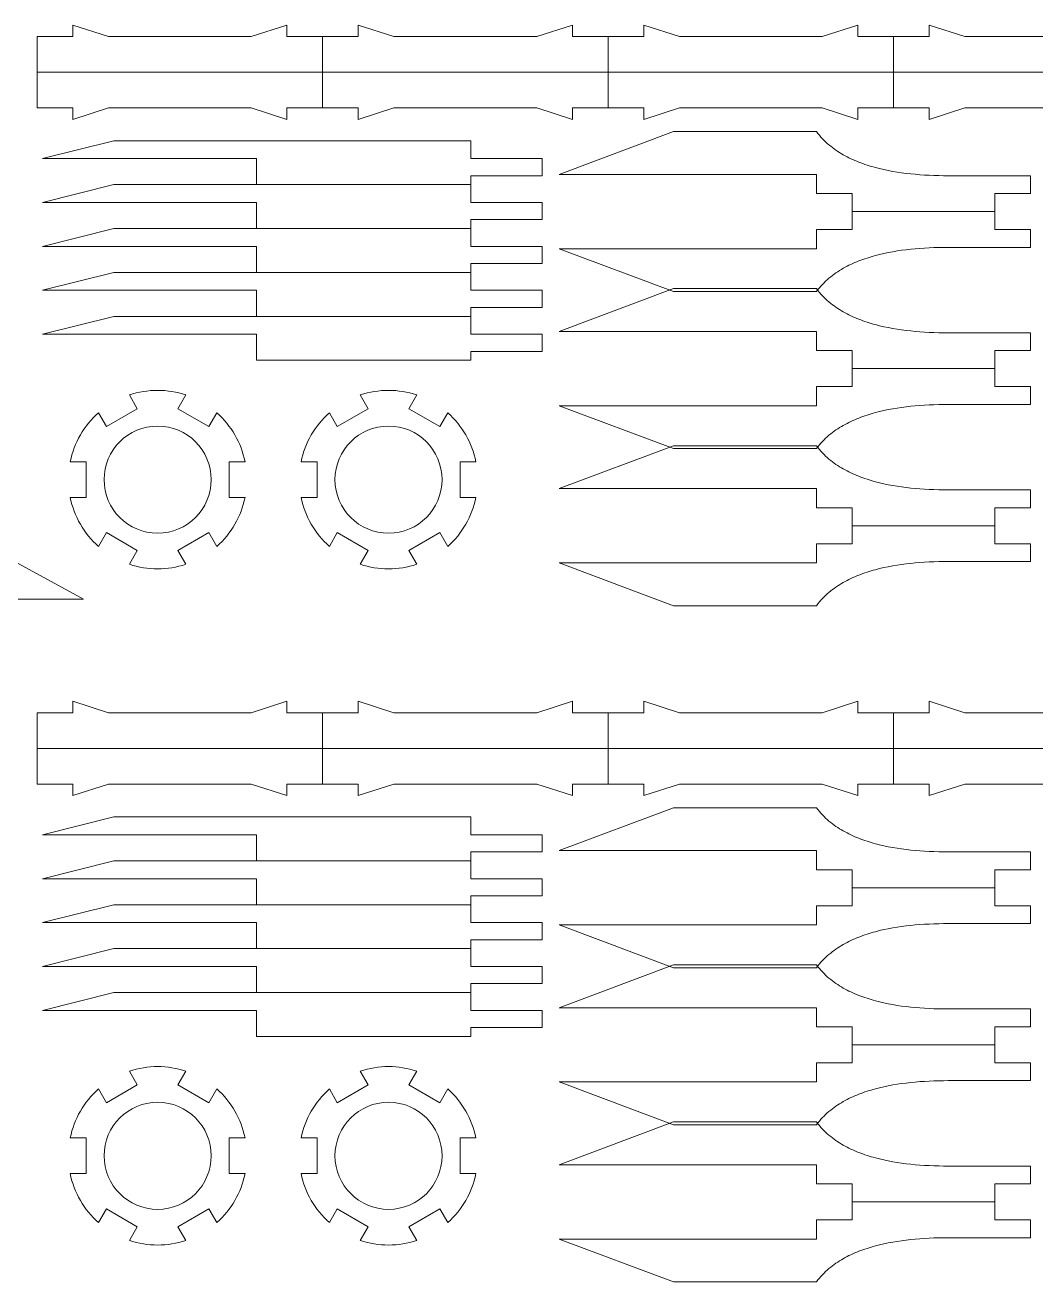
# Model space of a CAD drawing. Header units: millimetres. Extents: x -300 to 295, y -151 to 157.
# Drawn here: x 92.3 to 176.6, y 48.7 to 153.4 of the extents above; entities that cross this region are included whole.
import ezdxf

# ---------------------------------------------------------------- set-up
doc = ezdxf.new("R2010")
doc.units = ezdxf.units.MM
doc.header["$MEASUREMENT"] = 0
doc.layers.add('Capa 1', color=7, linetype='Continuous')

msp = doc.modelspace()

# ---------------------------------------------------------------- linework, layer by layer
at = {"layer": 'Capa 1', "lineweight": 18}
for points in [[(96.2631, 153.4305), (96.2631, 153.4305), (96.2631, 152.478), (96.2631, 152.478)], [(99.2396, 152.478), (99.2396, 152.478), (96.2631, 153.4305), (96.2631, 153.4305)], [(114.1225, 153.4305), (114.1225, 153.4305), (111.1459, 152.478), (111.1459, 152.478)], [(114.1225, 152.478), (114.1225, 152.478), (114.1225, 153.4305), (114.1225, 153.4305)], [(120.0756, 153.4305), (120.0756, 153.4305), (120.0756, 152.478), (120.0756, 152.478)], [(123.0521, 152.478), (123.0521, 152.478), (120.0756, 153.4305), (120.0756, 153.4305)], [(137.935, 153.4305), (137.935, 153.4305), (134.9584, 152.478), (134.9584, 152.478)], [(137.935, 152.478), (137.935, 152.478), (137.935, 153.4305), (137.935, 153.4305)], [(143.8881, 153.4305), (143.8881, 153.4305), (143.8881, 152.478), (143.8881, 152.478)], [(146.8646, 152.478), (146.8646, 152.478), (143.8881, 153.4305), (143.8881, 153.4305)], [(161.7475, 153.4305), (161.7475, 153.4305), (158.7709, 152.478), (158.7709, 152.478)], [(161.7475, 152.478), (161.7475, 152.478), (161.7475, 153.4305), (161.7475, 153.4305)], [(167.7006, 153.4305), (167.7006, 153.4305), (167.7006, 152.478), (167.7006, 152.478)], [(170.6771, 152.478), (170.6771, 152.478), (167.7006, 153.4305), (167.7006, 153.4305)], [(93.2865, 152.478), (93.2865, 152.478), (93.2865, 146.5249), (93.2865, 146.5249)], [(96.2631, 152.478), (96.2631, 152.478), (93.2865, 152.478), (93.2865, 152.478)], [(111.1459, 152.478), (111.1459, 152.478), (99.2396, 152.478), (99.2396, 152.478)], [(120.0756, 152.478), (120.0756, 152.478), (114.1225, 152.478), (114.1225, 152.478)], [(117.099, 152.478), (117.099, 152.478), (117.099, 146.5249), (117.099, 146.5249)], [(134.9584, 152.478), (134.9584, 152.478), (123.0521, 152.478), (123.0521, 152.478)], [(143.8881, 152.478), (143.8881, 152.478), (137.935, 152.478), (137.935, 152.478)], [(140.9115, 152.478), (140.9115, 152.478), (140.9115, 146.5249), (140.9115, 146.5249)], [(158.7709, 152.478), (158.7709, 152.478), (146.8646, 152.478), (146.8646, 152.478)], [(167.7006, 152.478), (167.7006, 152.478), (161.7475, 152.478), (161.7475, 152.478)], [(164.724, 152.478), (164.724, 152.478), (164.724, 146.5249), (164.724, 146.5249)], [(182.5834, 152.478), (182.5834, 152.478), (170.6771, 152.478), (170.6771, 152.478)], [(236.1615, 149.5015), (236.1615, 149.5015), (93.2865, 149.5015), (93.2865, 149.5015)], [(93.2865, 146.5249), (93.2865, 146.5249), (96.2631, 146.5249), (96.2631, 146.5249)], [(96.2631, 146.5249), (96.2631, 146.5249), (96.2631, 145.5722), (96.2631, 145.5722)], [(96.2631, 145.5722), (96.2631, 145.5722), (99.2396, 146.5249), (99.2396, 146.5249)], [(99.2396, 146.5249), (99.2396, 146.5249), (111.1459, 146.5249), (111.1459, 146.5249)], [(111.1459, 146.5249), (111.1459, 146.5249), (114.1225, 145.5722), (114.1225, 145.5722)], [(114.1225, 145.5722), (114.1225, 145.5722), (114.1225, 146.5249), (114.1225, 146.5249)], [(114.1225, 146.5249), (114.1225, 146.5249), (120.0756, 146.5249), (120.0756, 146.5249)], [(120.0756, 146.5249), (120.0756, 146.5249), (120.0756, 145.5722), (120.0756, 145.5722)], [(120.0756, 145.5722), (120.0756, 145.5722), (123.0521, 146.5249), (123.0521, 146.5249)], [(123.0521, 146.5249), (123.0521, 146.5249), (134.9584, 146.5249), (134.9584, 146.5249)], [(134.9584, 146.5249), (134.9584, 146.5249), (137.935, 145.5722), (137.935, 145.5722)], [(137.935, 145.5722), (137.935, 145.5722), (137.935, 146.5249), (137.935, 146.5249)], [(137.935, 146.5249), (137.935, 146.5249), (143.8881, 146.5249), (143.8881, 146.5249)], [(143.8881, 146.5249), (143.8881, 146.5249), (143.8881, 145.5722), (143.8881, 145.5722)], [(143.8881, 145.5722), (143.8881, 145.5722), (146.8646, 146.5249), (146.8646, 146.5249)], [(146.8646, 146.5249), (146.8646, 146.5249), (158.7709, 146.5249), (158.7709, 146.5249)], [(158.7709, 146.5249), (158.7709, 146.5249), (161.7475, 145.5722), (161.7475, 145.5722)], [(161.7475, 145.5722), (161.7475, 145.5722), (161.7475, 146.5249), (161.7475, 146.5249)], [(161.7475, 146.5249), (161.7475, 146.5249), (167.7006, 146.5249), (167.7006, 146.5249)], [(167.7006, 145.5722), (167.7006, 145.5722), (170.6771, 146.5249), (170.6771, 146.5249)], [(167.7006, 146.5249), (167.7006, 146.5249), (167.7006, 145.5722), (167.7006, 145.5722)], [(170.6771, 146.5249), (170.6771, 146.5249), (182.5834, 146.5249), (182.5834, 146.5249)], [(99.6923, 143.7926), (99.6923, 143.7926), (93.7392, 142.3043), (93.7392, 142.3043)], [(129.458, 143.7926), (129.458, 143.7926), (99.6923, 143.7926), (99.6923, 143.7926)], [(129.458, 142.3043), (129.458, 142.3043), (129.458, 143.7926), (129.458, 143.7926)], [(136.8311, 140.9843), (136.8311, 140.9843), (146.3799, 144.5562), (146.3799, 144.5562)], [(158.2862, 144.5562), (158.2862, 144.5562), (146.3799, 144.5562), (146.3799, 144.5562)], [(93.7392, 142.3043), (93.7392, 142.3043), (111.5986, 142.3043), (111.5986, 142.3043)], [(111.5986, 142.3043), (111.5986, 142.3043), (111.5986, 140.1313), (111.5986, 140.1313)], [(135.4111, 142.3043), (135.4111, 142.3043), (129.458, 142.3043), (129.458, 142.3043)], [(135.4111, 140.8755), (135.4111, 140.8755), (135.4111, 142.3043), (135.4111, 142.3043)], [(129.458, 138.643), (129.458, 138.643), (129.458, 140.8755), (129.458, 140.8755)], [(129.458, 140.8755), (129.458, 140.8755), (135.4111, 140.8755), (135.4111, 140.8755)], [(136.8311, 140.9843), (136.8311, 140.9843), (158.2862, 140.9843), (158.2862, 140.9843)], [(158.2862, 140.9843), (158.2862, 140.9843), (158.2862, 139.3888), (158.2862, 139.3888)], [(176.1455, 140.8771), (176.1455, 140.8771), (169.2876, 140.8771), (169.2876, 140.8771)], [(176.1455, 140.8771), (176.1455, 140.8771), (176.1455, 139.3888), (176.1455, 139.3888)], [(99.6923, 140.1313), (99.6923, 140.1313), (93.7392, 138.643), (93.7392, 138.643)], [(129.458, 140.1313), (129.458, 140.1313), (99.6923, 140.1313), (99.6923, 140.1313)], [(161.2627, 139.3888), (161.2627, 139.3888), (158.2862, 139.3888), (158.2862, 139.3888)], [(161.2627, 136.3885), (161.2627, 136.3885), (161.2627, 139.3888), (161.2627, 139.3888)], [(173.169, 136.3885), (173.169, 136.3885), (173.169, 139.3888), (173.169, 139.3888)], [(176.1455, 139.3888), (176.1455, 139.3888), (173.169, 139.3888), (173.169, 139.3888)], [(93.7392, 138.643), (93.7392, 138.643), (111.5986, 138.643), (111.5986, 138.643)], [(111.5986, 138.643), (111.5986, 138.643), (111.5986, 136.4702), (111.5986, 136.4702)], [(135.4111, 138.643), (135.4111, 138.643), (129.458, 138.643), (129.458, 138.643)], [(135.4111, 137.2145), (135.4111, 137.2145), (135.4111, 138.643), (135.4111, 138.643)], [(161.2627, 137.8887), (161.2627, 137.8887), (173.169, 137.8887), (173.169, 137.8887)], [(99.6923, 136.4702), (99.6923, 136.4702), (93.7392, 134.9819), (93.7392, 134.9819)], [(129.458, 136.4702), (129.458, 136.4702), (99.6923, 136.4702), (99.6923, 136.4702)], [(129.458, 134.9819), (129.458, 134.9819), (129.458, 137.2145), (129.458, 137.2145)], [(129.458, 137.2145), (129.458, 137.2145), (135.4111, 137.2145), (135.4111, 137.2145)], [(158.2862, 134.793), (158.2862, 134.793), (158.2862, 136.3885), (158.2862, 136.3885)], [(161.2627, 136.3885), (161.2627, 136.3885), (158.2862, 136.3885), (158.2862, 136.3885)], [(176.1455, 136.3885), (176.1455, 136.3885), (173.169, 136.3885), (173.169, 136.3885)], [(176.1455, 134.9002), (176.1455, 134.9002), (176.1455, 136.3885), (176.1455, 136.3885)], [(93.7392, 134.9819), (93.7392, 134.9819), (111.5986, 134.9819), (111.5986, 134.9819)], [(111.5986, 134.9819), (111.5986, 134.9819), (111.5986, 132.8092), (111.5986, 132.8092)], [(135.4111, 134.9819), (135.4111, 134.9819), (129.458, 134.9819), (129.458, 134.9819)], [(135.4111, 133.5532), (135.4111, 133.5532), (135.4111, 134.9819), (135.4111, 134.9819)], [(136.8311, 134.793), (136.8311, 134.793), (146.3799, 131.2212), (146.3799, 131.2212)], [(136.8311, 134.793), (136.8311, 134.793), (158.2862, 134.793), (158.2862, 134.793)], [(176.1455, 134.9002), (176.1455, 134.9002), (169.2876, 134.9002), (169.2876, 134.9002)], [(129.458, 131.3209), (129.458, 131.3209), (129.458, 133.5532), (129.458, 133.5532)], [(129.458, 133.5532), (129.458, 133.5532), (135.4111, 133.5532), (135.4111, 133.5532)], [(99.6923, 132.8092), (99.6923, 132.8092), (93.7392, 131.3209), (93.7392, 131.3209)], [(129.458, 132.8092), (129.458, 132.8092), (99.6923, 132.8092), (99.6923, 132.8092)], [(93.7392, 131.3209), (93.7392, 131.3209), (111.5986, 131.3209), (111.5986, 131.3209)], [(111.5986, 131.3209), (111.5986, 131.3209), (111.5986, 129.1479), (111.5986, 129.1479)], [(135.4111, 131.3209), (135.4111, 131.3209), (129.458, 131.3209), (129.458, 131.3209)], [(135.4111, 129.8922), (135.4111, 129.8922), (135.4111, 131.3209), (135.4111, 131.3209)], [(136.8311, 127.8874), (136.8311, 127.8874), (146.3799, 131.4593), (146.3799, 131.4593)], [(158.2862, 131.4593), (158.2862, 131.4593), (146.3799, 131.4593), (146.3799, 131.4593)], [(158.2862, 131.2212), (158.2862, 131.2212), (146.3799, 131.2212), (146.3799, 131.2212)], [(97.1621, 105.5592), (97.1621, 105.5592), (53.8231, 129.1979), (53.8231, 129.1979)], [(99.6923, 129.1479), (99.6923, 129.1479), (93.7392, 127.6596), (93.7392, 127.6596)], [(129.458, 129.1479), (129.458, 129.1479), (99.6923, 129.1479), (99.6923, 129.1479)], [(129.458, 127.6596), (129.458, 127.6596), (129.458, 129.8922), (129.458, 129.8922)], [(129.458, 129.8922), (129.458, 129.8922), (135.4111, 129.8922), (135.4111, 129.8922)], [(136.8311, 127.8874), (136.8311, 127.8874), (158.2862, 127.8874), (158.2862, 127.8874)], [(158.2862, 127.8874), (158.2862, 127.8874), (158.2862, 126.292), (158.2862, 126.292)], [(93.7392, 127.6596), (93.7392, 127.6596), (111.5986, 127.6596), (111.5986, 127.6596)], [(111.5986, 127.6596), (111.5986, 127.6596), (111.5986, 125.4868), (111.5986, 125.4868)], [(135.4111, 127.6596), (135.4111, 127.6596), (129.458, 127.6596), (129.458, 127.6596)], [(135.4111, 126.2309), (135.4111, 126.2309), (135.4111, 127.6596), (135.4111, 127.6596)], [(176.1455, 127.7803), (176.1455, 127.7803), (169.2876, 127.7803), (169.2876, 127.7803)], [(176.1455, 127.7803), (176.1455, 127.7803), (176.1455, 126.292), (176.1455, 126.292)], [(129.458, 125.4868), (129.458, 125.4868), (129.458, 126.2309), (129.458, 126.2309)], [(129.458, 126.2309), (129.458, 126.2309), (135.4111, 126.2309), (135.4111, 126.2309)], [(161.2627, 126.292), (161.2627, 126.292), (158.2862, 126.292), (158.2862, 126.292)], [(161.2627, 123.2916), (161.2627, 123.2916), (161.2627, 126.292), (161.2627, 126.292)], [(176.1455, 126.292), (176.1455, 126.292), (173.169, 126.292), (173.169, 126.292)], [(173.169, 123.2916), (173.169, 123.2916), (173.169, 126.292), (173.169, 126.292)], [(111.5986, 125.4868), (111.5986, 125.4868), (129.458, 125.4868), (129.458, 125.4868)], [(161.2627, 124.7918), (161.2627, 124.7918), (173.169, 124.7918), (173.169, 124.7918)], [(105.6989, 122.5965), (104.1693, 123.1071), (102.5152, 123.1071), (100.9856, 122.5965)], [(100.9856, 122.5965), (100.9856, 122.5965), (101.6487, 121.448), (101.6487, 121.448)], [(105.6989, 122.5965), (105.6989, 122.5965), (105.0359, 121.448), (105.0359, 121.448)], [(120.2433, 122.5965), (120.2433, 122.5965), (120.9064, 121.448), (120.9064, 121.448)], [(124.9569, 122.5965), (123.4273, 123.1071), (121.7732, 123.1071), (120.2436, 122.5965)], [(124.9569, 122.5965), (124.9569, 122.5965), (124.2938, 121.448), (124.2938, 121.448)], [(158.2862, 121.6962), (158.2862, 121.6962), (158.2862, 123.2916), (158.2862, 123.2916)], [(161.2627, 123.2916), (161.2627, 123.2916), (158.2862, 123.2916), (158.2862, 123.2916)], [(176.1455, 123.2916), (176.1455, 123.2916), (173.169, 123.2916), (173.169, 123.2916)], [(176.1455, 121.8033), (176.1455, 121.8033), (176.1455, 123.2916), (176.1455, 123.2916)], [(136.8311, 121.6962), (136.8311, 121.6962), (146.3799, 118.1243), (146.3799, 118.1243)], [(136.8311, 121.6962), (136.8311, 121.6962), (158.2862, 121.6962), (158.2862, 121.6962)], [(176.1455, 121.8033), (176.1455, 121.8033), (169.2876, 121.8033), (169.2876, 121.8033)], [(98.4081, 121.1083), (97.2008, 120.0389), (96.374, 118.6064), (96.0515, 117.0266)], [(98.408, 121.1083), (98.408, 121.1083), (99.0711, 119.9597), (99.0711, 119.9597)], [(99.0711, 119.9597), (99.0711, 119.9597), (101.6487, 121.448), (101.6487, 121.448)], [(105.0359, 121.448), (105.0359, 121.448), (107.6137, 119.9597), (107.6137, 119.9597)], [(108.2768, 121.1083), (108.2768, 121.1083), (107.6137, 119.9597), (107.6137, 119.9597)], [(110.6334, 117.0263), (110.3109, 118.6064), (109.4838, 120.0388), (108.2768, 121.108)], [(117.6655, 121.1083), (116.4585, 120.0389), (115.6314, 118.6064), (115.3091, 117.0266)], [(117.6655, 121.1083), (117.6655, 121.1083), (118.3285, 119.9597), (118.3285, 119.9597)], [(118.3285, 119.9597), (118.3285, 119.9597), (120.9064, 121.448), (120.9064, 121.448)], [(124.2938, 121.448), (124.2938, 121.448), (126.8714, 119.9597), (126.8714, 119.9597)], [(127.5345, 121.1083), (127.5345, 121.1083), (126.8714, 119.9597), (126.8714, 119.9597)], [(129.8911, 117.0263), (129.5686, 118.6064), (128.7415, 120.0388), (127.5345, 121.108)], [(136.8311, 114.7905), (136.8311, 114.7905), (146.3799, 118.3624), (146.3799, 118.3624)], [(158.2862, 118.3624), (158.2862, 118.3624), (146.3799, 118.3624), (146.3799, 118.3624)], [(158.2862, 118.1243), (158.2862, 118.1243), (146.3799, 118.1243), (146.3799, 118.1243)], [(96.0511, 117.0263), (96.0511, 117.0263), (97.3772, 117.0263), (97.3772, 117.0263)], [(97.3772, 114.0497), (97.3772, 114.0497), (97.3772, 117.0263), (97.3772, 117.0263)], [(109.3073, 117.0263), (109.3073, 117.0263), (109.3073, 114.0497), (109.3073, 114.0497)], [(110.6334, 117.0263), (110.6334, 117.0263), (109.3073, 117.0263), (109.3073, 117.0263)], [(115.3091, 117.0263), (115.3091, 117.0263), (116.6349, 117.0263), (116.6349, 117.0263)], [(116.6349, 114.0497), (116.6349, 114.0497), (116.6349, 117.0263), (116.6349, 117.0263)], [(128.565, 117.0263), (128.565, 117.0263), (128.565, 114.0497), (128.565, 114.0497)], [(129.8911, 117.0263), (129.8911, 117.0263), (128.565, 117.0263), (128.565, 117.0263)], [(136.8311, 114.7905), (136.8311, 114.7905), (158.2862, 114.7905), (158.2862, 114.7905)], [(158.2862, 114.7905), (158.2862, 114.7905), (158.2862, 113.1951), (158.2862, 113.1951)], [(176.1455, 114.6834), (176.1455, 114.6834), (169.2876, 114.6834), (169.2876, 114.6834)], [(176.1455, 114.6834), (176.1455, 114.6834), (176.1455, 113.1951), (176.1455, 113.1951)], [(96.0511, 114.0497), (96.0511, 114.0497), (97.3772, 114.0497), (97.3772, 114.0497)], [(96.0511, 114.0497), (96.3736, 112.4696), (97.2007, 111.0372), (98.4077, 109.968)], [(108.2768, 109.968), (109.4841, 111.0372), (110.3109, 112.4699), (110.6334, 114.0497)], [(110.6334, 114.0497), (110.6334, 114.0497), (109.3073, 114.0497), (109.3073, 114.0497)], [(115.3091, 114.0497), (115.3091, 114.0497), (116.6349, 114.0497), (116.6349, 114.0497)], [(115.3091, 114.0497), (115.6316, 112.4696), (116.4587, 111.0372), (117.6655, 109.968)], [(127.5344, 109.968), (128.7417, 111.0372), (129.5685, 112.4699), (129.891, 114.0497)], [(129.8911, 114.0497), (129.8911, 114.0497), (128.565, 114.0497), (128.565, 114.0497)], [(161.2627, 113.1951), (161.2627, 113.1951), (158.2862, 113.1951), (158.2862, 113.1951)], [(161.2627, 110.1947), (161.2627, 110.1947), (161.2627, 113.1951), (161.2627, 113.1951)], [(176.1455, 113.1951), (176.1455, 113.1951), (173.169, 113.1951), (173.169, 113.1951)], [(173.169, 110.1947), (173.169, 110.1947), (173.169, 113.1951), (173.169, 113.1951)], [(98.408, 109.968), (98.408, 109.968), (99.0711, 111.1163), (99.0711, 111.1163)], [(101.6487, 109.628), (101.6487, 109.628), (99.0711, 111.1163), (99.0711, 111.1163)], [(107.6137, 111.1163), (107.6137, 111.1163), (105.0359, 109.628), (105.0359, 109.628)], [(108.2768, 109.968), (108.2768, 109.968), (107.6137, 111.1163), (107.6137, 111.1163)], [(117.6655, 109.968), (117.6655, 109.968), (118.3285, 111.1163), (118.3285, 111.1163)], [(120.9064, 109.628), (120.9064, 109.628), (118.3285, 111.1163), (118.3285, 111.1163)], [(126.8714, 111.1163), (126.8714, 111.1163), (124.2938, 109.628), (124.2938, 109.628)], [(127.5345, 109.968), (127.5345, 109.968), (126.8714, 111.1163), (126.8714, 111.1163)], [(161.2627, 111.6949), (161.2627, 111.6949), (173.169, 111.6949), (173.169, 111.6949)], [(161.2627, 110.1947), (161.2627, 110.1947), (158.2862, 110.1947), (158.2862, 110.1947)], [(158.2862, 108.5993), (158.2862, 108.5993), (158.2862, 110.1947), (158.2862, 110.1947)], [(176.1455, 110.1947), (176.1455, 110.1947), (173.169, 110.1947), (173.169, 110.1947)], [(176.1455, 108.7064), (176.1455, 108.7064), (176.1455, 110.1947), (176.1455, 110.1947)], [(100.9856, 108.4797), (100.9856, 108.4797), (101.6487, 109.628), (101.6487, 109.628)], [(105.6989, 108.4797), (105.6989, 108.4797), (105.0359, 109.628), (105.0359, 109.628)], [(120.2433, 108.4797), (120.2433, 108.4797), (120.9064, 109.628), (120.9064, 109.628)], [(124.9569, 108.4797), (124.9569, 108.4797), (124.2938, 109.628), (124.2938, 109.628)], [(100.9856, 108.4797), (102.5152, 107.9688), (104.1693, 107.9688), (105.6989, 108.4797)], [(120.2433, 108.4797), (121.7729, 107.9688), (123.427, 107.9688), (124.9566, 108.4797)], [(136.8311, 108.5993), (136.8311, 108.5993), (146.3799, 105.0274), (146.3799, 105.0274)], [(136.8311, 108.5993), (136.8311, 108.5993), (158.2862, 108.5993), (158.2862, 108.5993)], [(176.1455, 108.7064), (176.1455, 108.7064), (169.2876, 108.7064), (169.2876, 108.7064)], [(97.1621, 105.5592), (97.1621, 105.5592), (39.9526, 105.5592), (39.9526, 105.5592)], [(158.2862, 105.0274), (158.2862, 105.0274), (146.3799, 105.0274), (146.3799, 105.0274)], [(96.2631, 97.0534), (96.2631, 97.0534), (96.2631, 96.1009), (96.2631, 96.1009)], [(99.2396, 96.1009), (99.2396, 96.1009), (96.2631, 97.0534), (96.2631, 97.0534)], [(114.1225, 97.0534), (114.1225, 97.0534), (111.1459, 96.1009), (111.1459, 96.1009)], [(114.1225, 96.1009), (114.1225, 96.1009), (114.1225, 97.0534), (114.1225, 97.0534)], [(120.0756, 97.0534), (120.0756, 97.0534), (120.0756, 96.1009), (120.0756, 96.1009)], [(123.0521, 96.1009), (123.0521, 96.1009), (120.0756, 97.0534), (120.0756, 97.0534)], [(137.935, 97.0534), (137.935, 97.0534), (134.9584, 96.1009), (134.9584, 96.1009)], [(137.935, 96.1009), (137.935, 96.1009), (137.935, 97.0534), (137.935, 97.0534)], [(143.8881, 97.0534), (143.8881, 97.0534), (143.8881, 96.1009), (143.8881, 96.1009)], [(146.8646, 96.1009), (146.8646, 96.1009), (143.8881, 97.0534), (143.8881, 97.0534)], [(161.7475, 97.0534), (161.7475, 97.0534), (158.7709, 96.1009), (158.7709, 96.1009)], [(161.7475, 96.1009), (161.7475, 96.1009), (161.7475, 97.0534), (161.7475, 97.0534)], [(167.7006, 97.0534), (167.7006, 97.0534), (167.7006, 96.1009), (167.7006, 96.1009)], [(170.6771, 96.1009), (170.6771, 96.1009), (167.7006, 97.0534), (167.7006, 97.0534)], [(93.2865, 96.1009), (93.2865, 96.1009), (93.2865, 90.1478), (93.2865, 90.1478)], [(96.2631, 96.1009), (96.2631, 96.1009), (93.2865, 96.1009), (93.2865, 96.1009)], [(111.1459, 96.1009), (111.1459, 96.1009), (99.2396, 96.1009), (99.2396, 96.1009)], [(120.0756, 96.1009), (120.0756, 96.1009), (114.1225, 96.1009), (114.1225, 96.1009)], [(117.099, 96.1009), (117.099, 96.1009), (117.099, 90.1478), (117.099, 90.1478)], [(134.9584, 96.1009), (134.9584, 96.1009), (123.0521, 96.1009), (123.0521, 96.1009)], [(143.8881, 96.1009), (143.8881, 96.1009), (137.935, 96.1009), (137.935, 96.1009)], [(140.9115, 96.1009), (140.9115, 96.1009), (140.9115, 90.1478), (140.9115, 90.1478)], [(158.7709, 96.1009), (158.7709, 96.1009), (146.8646, 96.1009), (146.8646, 96.1009)], [(167.7006, 96.1009), (167.7006, 96.1009), (161.7475, 96.1009), (161.7475, 96.1009)], [(164.724, 96.1009), (164.724, 96.1009), (164.724, 90.1478), (164.724, 90.1478)], [(182.5834, 96.1009), (182.5834, 96.1009), (170.6771, 96.1009), (170.6771, 96.1009)], [(236.1615, 93.1243), (236.1615, 93.1243), (93.2865, 93.1243), (93.2865, 93.1243)], [(93.2865, 90.1478), (93.2865, 90.1478), (96.2631, 90.1478), (96.2631, 90.1478)], [(96.2631, 90.1478), (96.2631, 90.1478), (96.2631, 89.195), (96.2631, 89.195)], [(96.2631, 89.195), (96.2631, 89.195), (99.2396, 90.1478), (99.2396, 90.1478)], [(99.2396, 90.1478), (99.2396, 90.1478), (111.1459, 90.1478), (111.1459, 90.1478)], [(111.1459, 90.1478), (111.1459, 90.1478), (114.1225, 89.195), (114.1225, 89.195)], [(114.1225, 89.195), (114.1225, 89.195), (114.1225, 90.1478), (114.1225, 90.1478)], [(114.1225, 90.1478), (114.1225, 90.1478), (120.0756, 90.1478), (120.0756, 90.1478)], [(120.0756, 90.1478), (120.0756, 90.1478), (120.0756, 89.195), (120.0756, 89.195)], [(120.0756, 89.195), (120.0756, 89.195), (123.0521, 90.1478), (123.0521, 90.1478)], [(123.0521, 90.1478), (123.0521, 90.1478), (134.9584, 90.1478), (134.9584, 90.1478)], [(134.9584, 90.1478), (134.9584, 90.1478), (137.935, 89.195), (137.935, 89.195)], [(137.935, 89.195), (137.935, 89.195), (137.935, 90.1478), (137.935, 90.1478)], [(137.935, 90.1478), (137.935, 90.1478), (143.8881, 90.1478), (143.8881, 90.1478)], [(143.8881, 90.1478), (143.8881, 90.1478), (143.8881, 89.195), (143.8881, 89.195)], [(143.8881, 89.195), (143.8881, 89.195), (146.8646, 90.1478), (146.8646, 90.1478)], [(146.8646, 90.1478), (146.8646, 90.1478), (158.7709, 90.1478), (158.7709, 90.1478)], [(158.7709, 90.1478), (158.7709, 90.1478), (161.7475, 89.195), (161.7475, 89.195)], [(161.7475, 89.195), (161.7475, 89.195), (161.7475, 90.1478), (161.7475, 90.1478)], [(161.7475, 90.1478), (161.7475, 90.1478), (167.7006, 90.1478), (167.7006, 90.1478)], [(167.7006, 89.195), (167.7006, 89.195), (170.6771, 90.1478), (170.6771, 90.1478)], [(167.7006, 90.1478), (167.7006, 90.1478), (167.7006, 89.195), (167.7006, 89.195)], [(170.6771, 90.1478), (170.6771, 90.1478), (182.5834, 90.1478), (182.5834, 90.1478)], [(136.8311, 84.6071), (136.8311, 84.6071), (146.3799, 88.179), (146.3799, 88.179)], [(158.2862, 88.179), (158.2862, 88.179), (146.3799, 88.179), (146.3799, 88.179)], [(99.6923, 87.4157), (99.6923, 87.4157), (93.7392, 85.9274), (93.7392, 85.9274)], [(129.458, 87.4157), (129.458, 87.4157), (99.6923, 87.4157), (99.6923, 87.4157)], [(129.458, 85.9274), (129.458, 85.9274), (129.458, 87.4157), (129.458, 87.4157)], [(93.7392, 85.9274), (93.7392, 85.9274), (111.5986, 85.9274), (111.5986, 85.9274)], [(111.5986, 85.9274), (111.5986, 85.9274), (111.5986, 83.7544), (111.5986, 83.7544)], [(135.4111, 85.9274), (135.4111, 85.9274), (129.458, 85.9274), (129.458, 85.9274)], [(135.4111, 84.4984), (135.4111, 84.4984), (135.4111, 85.9274), (135.4111, 85.9274)], [(129.458, 82.2661), (129.458, 82.2661), (129.458, 84.4984), (129.458, 84.4984)], [(129.458, 84.4984), (129.458, 84.4984), (135.4111, 84.4984), (135.4111, 84.4984)], [(136.8311, 84.6071), (136.8311, 84.6071), (158.2862, 84.6071), (158.2862, 84.6071)], [(158.2862, 84.6071), (158.2862, 84.6071), (158.2862, 83.0117), (158.2862, 83.0117)], [(176.1455, 84.5), (176.1455, 84.5), (169.2876, 84.5), (169.2876, 84.5)], [(176.1455, 84.5), (176.1455, 84.5), (176.1455, 83.0117), (176.1455, 83.0117)], [(99.6923, 83.7544), (99.6923, 83.7544), (93.7392, 82.2661), (93.7392, 82.2661)], [(129.458, 83.7544), (129.458, 83.7544), (99.6923, 83.7544), (99.6923, 83.7544)], [(161.2627, 83.0117), (161.2627, 83.0117), (158.2862, 83.0117), (158.2862, 83.0117)], [(161.2627, 80.0113), (161.2627, 80.0113), (161.2627, 83.0117), (161.2627, 83.0117)], [(173.169, 80.0113), (173.169, 80.0113), (173.169, 83.0117), (173.169, 83.0117)], [(176.1455, 83.0117), (176.1455, 83.0117), (173.169, 83.0117), (173.169, 83.0117)], [(93.7392, 82.2661), (93.7392, 82.2661), (111.5986, 82.2661), (111.5986, 82.2661)], [(111.5986, 82.2661), (111.5986, 82.2661), (111.5986, 80.0931), (111.5986, 80.0931)], [(135.4111, 82.2661), (135.4111, 82.2661), (129.458, 82.2661), (129.458, 82.2661)], [(135.4111, 80.8371), (135.4111, 80.8371), (135.4111, 82.2661), (135.4111, 82.2661)], [(129.458, 78.6048), (129.458, 78.6048), (129.458, 80.8371), (129.458, 80.8371)], [(129.458, 80.8371), (129.458, 80.8371), (135.4111, 80.8371), (135.4111, 80.8371)], [(161.2627, 81.5115), (161.2627, 81.5115), (173.169, 81.5115), (173.169, 81.5115)], [(99.6923, 80.0931), (99.6923, 80.0931), (93.7392, 78.6048), (93.7392, 78.6048)], [(129.458, 80.0931), (129.458, 80.0931), (99.6923, 80.0931), (99.6923, 80.0931)], [(158.2862, 78.4159), (158.2862, 78.4159), (158.2862, 80.0113), (158.2862, 80.0113)], [(161.2627, 80.0113), (161.2627, 80.0113), (158.2862, 80.0113), (158.2862, 80.0113)], [(176.1455, 80.0113), (176.1455, 80.0113), (173.169, 80.0113), (173.169, 80.0113)], [(176.1455, 78.523), (176.1455, 78.523), (176.1455, 80.0113), (176.1455, 80.0113)], [(93.7392, 78.6048), (93.7392, 78.6048), (111.5986, 78.6048), (111.5986, 78.6048)], [(111.5986, 78.6048), (111.5986, 78.6048), (111.5986, 76.432), (111.5986, 76.432)], [(135.4111, 78.6048), (135.4111, 78.6048), (129.458, 78.6048), (129.458, 78.6048)], [(135.4111, 77.1763), (135.4111, 77.1763), (135.4111, 78.6048), (135.4111, 78.6048)], [(136.8311, 78.4159), (136.8311, 78.4159), (146.3799, 74.844), (146.3799, 74.844)], [(136.8311, 78.4159), (136.8311, 78.4159), (158.2862, 78.4159), (158.2862, 78.4159)], [(176.1455, 78.523), (176.1455, 78.523), (169.2876, 78.523), (169.2876, 78.523)], [(129.458, 74.9438), (129.458, 74.9438), (129.458, 77.1763), (129.458, 77.1763)], [(129.458, 77.1763), (129.458, 77.1763), (135.4111, 77.1763), (135.4111, 77.1763)], [(99.6923, 76.432), (99.6923, 76.432), (93.7392, 74.9438), (93.7392, 74.9438)], [(129.458, 76.432), (129.458, 76.432), (99.6923, 76.432), (99.6923, 76.432)], [(93.7392, 74.9438), (93.7392, 74.9438), (111.5986, 74.9438), (111.5986, 74.9438)], [(111.5986, 74.9438), (111.5986, 74.9438), (111.5986, 72.7707), (111.5986, 72.7707)], [(135.4111, 74.9438), (135.4111, 74.9438), (129.458, 74.9438), (129.458, 74.9438)], [(135.4111, 73.515), (135.4111, 73.515), (135.4111, 74.9438), (135.4111, 74.9438)], [(136.8311, 71.5103), (136.8311, 71.5103), (146.3799, 75.0821), (146.3799, 75.0821)], [(158.2862, 75.0821), (158.2862, 75.0821), (146.3799, 75.0821), (146.3799, 75.0821)], [(158.2862, 74.844), (158.2862, 74.844), (146.3799, 74.844), (146.3799, 74.844)], [(129.458, 71.2824), (129.458, 71.2824), (129.458, 73.515), (129.458, 73.515)], [(129.458, 73.515), (129.458, 73.515), (135.4111, 73.515), (135.4111, 73.515)], [(99.6923, 72.7707), (99.6923, 72.7707), (93.7392, 71.2824), (93.7392, 71.2824)], [(129.458, 72.7707), (129.458, 72.7707), (99.6923, 72.7707), (99.6923, 72.7707)], [(93.7392, 71.2824), (93.7392, 71.2824), (111.5986, 71.2824), (111.5986, 71.2824)], [(111.5986, 71.2824), (111.5986, 71.2824), (111.5986, 69.1097), (111.5986, 69.1097)], [(135.4111, 71.2824), (135.4111, 71.2824), (129.458, 71.2824), (129.458, 71.2824)], [(135.4111, 69.854), (135.4111, 69.854), (135.4111, 71.2824), (135.4111, 71.2824)], [(136.8311, 71.5103), (136.8311, 71.5103), (158.2862, 71.5103), (158.2862, 71.5103)], [(158.2862, 71.5103), (158.2862, 71.5103), (158.2862, 69.9148), (158.2862, 69.9148)], [(176.1455, 71.4031), (176.1455, 71.4031), (169.2876, 71.4031), (169.2876, 71.4031)], [(176.1455, 71.4031), (176.1455, 71.4031), (176.1455, 69.9148), (176.1455, 69.9148)], [(129.458, 69.1097), (129.458, 69.1097), (129.458, 69.854), (129.458, 69.854)], [(129.458, 69.854), (129.458, 69.854), (135.4111, 69.854), (135.4111, 69.854)], [(161.2627, 69.9148), (161.2627, 69.9148), (158.2862, 69.9148), (158.2862, 69.9148)], [(161.2627, 66.9144), (161.2627, 66.9144), (161.2627, 69.9148), (161.2627, 69.9148)], [(176.1455, 69.9148), (176.1455, 69.9148), (173.169, 69.9148), (173.169, 69.9148)], [(173.169, 66.9144), (173.169, 66.9144), (173.169, 69.9148), (173.169, 69.9148)], [(111.5986, 69.1097), (111.5986, 69.1097), (129.458, 69.1097), (129.458, 69.1097)], [(161.2627, 68.4146), (161.2627, 68.4146), (173.169, 68.4146), (173.169, 68.4146)], [(105.6989, 66.2194), (104.1693, 66.73), (102.5152, 66.73), (100.9856, 66.2194)], [(100.9856, 66.2194), (100.9856, 66.2194), (101.6487, 65.0711), (101.6487, 65.0711)], [(105.6989, 66.2194), (105.6989, 66.2194), (105.0359, 65.0711), (105.0359, 65.0711)], [(120.2433, 66.2194), (120.2433, 66.2194), (120.9064, 65.0711), (120.9064, 65.0711)], [(124.9569, 66.2194), (123.4273, 66.73), (121.7732, 66.73), (120.2436, 66.2194)], [(124.9569, 66.2194), (124.9569, 66.2194), (124.2938, 65.0711), (124.2938, 65.0711)], [(158.2862, 65.319), (158.2862, 65.319), (158.2862, 66.9144), (158.2862, 66.9144)], [(161.2627, 66.9144), (161.2627, 66.9144), (158.2862, 66.9144), (158.2862, 66.9144)], [(176.1455, 66.9144), (176.1455, 66.9144), (173.169, 66.9144), (173.169, 66.9144)], [(176.1455, 65.4262), (176.1455, 65.4262), (176.1455, 66.9144), (176.1455, 66.9144)], [(99.0711, 63.5828), (99.0711, 63.5828), (101.6487, 65.0711), (101.6487, 65.0711)], [(105.0359, 65.0711), (105.0359, 65.0711), (107.6137, 63.5828), (107.6137, 63.5828)], [(118.3285, 63.5828), (118.3285, 63.5828), (120.9064, 65.0711), (120.9064, 65.0711)], [(124.2938, 65.0711), (124.2938, 65.0711), (126.8714, 63.5828), (126.8714, 63.5828)], [(136.8311, 65.319), (136.8311, 65.319), (146.3799, 61.7471), (146.3799, 61.7471)], [(136.8311, 65.319), (136.8311, 65.319), (158.2862, 65.319), (158.2862, 65.319)], [(176.1455, 65.4262), (176.1455, 65.4262), (169.2876, 65.4262), (169.2876, 65.4262)], [(98.4081, 64.7311), (97.2008, 63.6617), (96.374, 62.2292), (96.0515, 60.6491)], [(98.408, 64.7311), (98.408, 64.7311), (99.0711, 63.5828), (99.0711, 63.5828)], [(108.2768, 64.7311), (108.2768, 64.7311), (107.6137, 63.5828), (107.6137, 63.5828)], [(110.6334, 60.6494), (110.3109, 62.2295), (109.4838, 63.6619), (108.2768, 64.7314)], [(117.6655, 64.7311), (116.4585, 63.6617), (115.6314, 62.2292), (115.3091, 60.6491)], [(117.6655, 64.7311), (117.6655, 64.7311), (118.3285, 63.5828), (118.3285, 63.5828)], [(127.5345, 64.7311), (127.5345, 64.7311), (126.8714, 63.5828), (126.8714, 63.5828)], [(129.8911, 60.6494), (129.5686, 62.2295), (128.7415, 63.6619), (127.5345, 64.7314)], [(136.8311, 58.4134), (136.8311, 58.4134), (146.3799, 61.9853), (146.3799, 61.9853)], [(158.2862, 61.9853), (158.2862, 61.9853), (146.3799, 61.9853), (146.3799, 61.9853)], [(158.2862, 61.7471), (158.2862, 61.7471), (146.3799, 61.7471), (146.3799, 61.7471)], [(96.0511, 60.6494), (96.0511, 60.6494), (97.3772, 60.6494), (97.3772, 60.6494)], [(97.3772, 57.6728), (97.3772, 57.6728), (97.3772, 60.6494), (97.3772, 60.6494)], [(109.3073, 60.6494), (109.3073, 60.6494), (109.3073, 57.6728), (109.3073, 57.6728)], [(110.6334, 60.6494), (110.6334, 60.6494), (109.3073, 60.6494), (109.3073, 60.6494)], [(115.3091, 60.6494), (115.3091, 60.6494), (116.6349, 60.6494), (116.6349, 60.6494)], [(116.6349, 57.6728), (116.6349, 57.6728), (116.6349, 60.6494), (116.6349, 60.6494)], [(128.565, 60.6494), (128.565, 60.6494), (128.565, 57.6728), (128.565, 57.6728)], [(129.8911, 60.6494), (129.8911, 60.6494), (128.565, 60.6494), (128.565, 60.6494)], [(96.0511, 57.6728), (96.0511, 57.6728), (97.3772, 57.6728), (97.3772, 57.6728)], [(96.0511, 57.6728), (96.3736, 56.0927), (97.2007, 54.6603), (98.4077, 53.5908)], [(108.2768, 53.5908), (109.4841, 54.6602), (110.3109, 56.0927), (110.6334, 57.6728)], [(110.6334, 57.6728), (110.6334, 57.6728), (109.3073, 57.6728), (109.3073, 57.6728)], [(115.3091, 57.6728), (115.3091, 57.6728), (116.6349, 57.6728), (116.6349, 57.6728)], [(115.3091, 57.6728), (115.6316, 56.0927), (116.4587, 54.6603), (117.6655, 53.5908)], [(127.5344, 53.5908), (128.7417, 54.6602), (129.5685, 56.0927), (129.891, 57.6728)], [(129.8911, 57.6728), (129.8911, 57.6728), (128.565, 57.6728), (128.565, 57.6728)], [(136.8311, 58.4134), (136.8311, 58.4134), (158.2862, 58.4134), (158.2862, 58.4134)], [(158.2862, 58.4134), (158.2862, 58.4134), (158.2862, 56.8179), (158.2862, 56.8179)], [(176.1455, 58.3062), (176.1455, 58.3062), (169.2876, 58.3062), (169.2876, 58.3062)], [(176.1455, 58.3062), (176.1455, 58.3062), (176.1455, 56.8179), (176.1455, 56.8179)], [(161.2627, 56.8179), (161.2627, 56.8179), (158.2862, 56.8179), (158.2862, 56.8179)], [(161.2627, 53.8176), (161.2627, 53.8176), (161.2627, 56.8179), (161.2627, 56.8179)], [(176.1455, 56.8179), (176.1455, 56.8179), (173.169, 56.8179), (173.169, 56.8179)], [(173.169, 53.8176), (173.169, 53.8176), (173.169, 56.8179), (173.169, 56.8179)], [(98.408, 53.5908), (98.408, 53.5908), (99.0711, 54.7394), (99.0711, 54.7394)], [(101.6487, 53.2511), (101.6487, 53.2511), (99.0711, 54.7394), (99.0711, 54.7394)], [(107.6137, 54.7394), (107.6137, 54.7394), (105.0359, 53.2511), (105.0359, 53.2511)], [(108.2768, 53.5908), (108.2768, 53.5908), (107.6137, 54.7394), (107.6137, 54.7394)], [(117.6655, 53.5908), (117.6655, 53.5908), (118.3285, 54.7394), (118.3285, 54.7394)], [(120.9064, 53.2511), (120.9064, 53.2511), (118.3285, 54.7394), (118.3285, 54.7394)], [(126.8714, 54.7394), (126.8714, 54.7394), (124.2938, 53.2511), (124.2938, 53.2511)], [(127.5345, 53.5908), (127.5345, 53.5908), (126.8714, 54.7394), (126.8714, 54.7394)], [(161.2627, 55.3178), (161.2627, 55.3178), (173.169, 55.3178), (173.169, 55.3178)], [(161.2627, 53.8176), (161.2627, 53.8176), (158.2862, 53.8176), (158.2862, 53.8176)], [(158.2862, 52.2221), (158.2862, 52.2221), (158.2862, 53.8176), (158.2862, 53.8176)], [(176.1455, 53.8176), (176.1455, 53.8176), (173.169, 53.8176), (173.169, 53.8176)], [(176.1455, 52.3293), (176.1455, 52.3293), (176.1455, 53.8176), (176.1455, 53.8176)], [(100.9856, 52.1025), (100.9856, 52.1025), (101.6487, 53.2511), (101.6487, 53.2511)], [(105.6989, 52.1025), (105.6989, 52.1025), (105.0359, 53.2511), (105.0359, 53.2511)], [(120.2433, 52.1025), (120.2433, 52.1025), (120.9064, 53.2511), (120.9064, 53.2511)], [(124.9569, 52.1025), (124.9569, 52.1025), (124.2938, 53.2511), (124.2938, 53.2511)], [(100.9856, 52.1025), (102.5152, 51.5919), (104.1693, 51.5919), (105.6989, 52.1025)], [(120.2433, 52.1025), (121.7729, 51.5919), (123.427, 51.5919), (124.9566, 52.1025)], [(136.8311, 52.2221), (136.8311, 52.2221), (146.3799, 48.6503), (146.3799, 48.6503)], [(136.8311, 52.2221), (136.8311, 52.2221), (158.2862, 52.2221), (158.2862, 52.2221)], [(176.1455, 52.3293), (176.1455, 52.3293), (169.2876, 52.3293), (169.2876, 52.3293)], [(158.2862, 48.6503), (158.2862, 48.6503), (146.3799, 48.6503), (146.3799, 48.6503)]]:
    msp.add_open_spline(points, degree=3, dxfattribs=at)
for points, knots in [([(169.2876, 140.8771), (168.2171, 140.8771), (167.1696, 140.9231), (166.1526, 141.0298), (166.1526, 141.0298), (165.1358, 141.1364), (164.1492, 141.3039), (163.2059, 141.5579), (163.2059, 141.5579), (162.7344, 141.6846), (162.2735, 141.8333), (161.8261, 142.0088), (161.8261, 142.0088), (161.3787, 142.1843), (160.945, 142.3866), (160.5286, 142.6234), (160.5286, 142.6234), (160.1121, 142.8602), (159.7126, 143.1311), (159.3361, 143.4478), (159.3361, 143.4478), (158.9596, 143.7648), (158.6064, 144.1273), (158.286, 144.5561)], [0, 0, 0, 0, 0.14285714, 0.14285714, 0.14285714, 0.14285715, 0.28571429, 0.28571429, 0.28571429, 0.2857143, 0.42857143, 0.42857143, 0.42857143, 0.42857144, 0.57142857, 0.57142857, 0.57142857, 0.57142858, 0.71428571, 0.71428571, 0.71428571, 0.71428572, 1, 1, 1, 1]), ([(169.2876, 134.9002), (168.2171, 134.9002), (167.1696, 134.8542), (166.1526, 134.7473), (166.1526, 134.7473), (165.1358, 134.6407), (164.1492, 134.4732), (163.2059, 134.2195), (163.2059, 134.2195), (162.7344, 134.0925), (162.2735, 133.9438), (161.8261, 133.7684), (161.8261, 133.7684), (161.3787, 133.593), (160.945, 133.3906), (160.5286, 133.154), (160.5286, 133.154), (160.1122, 132.9174), (159.7126, 132.6463), (159.3361, 132.3293), (159.3361, 132.3293), (158.9596, 132.0126), (158.6064, 131.6498), (158.286, 131.221)], [0, 0, 0, 0, 0.14285714, 0.14285714, 0.14285714, 0.14285715, 0.28571429, 0.28571429, 0.28571429, 0.2857143, 0.42857143, 0.42857143, 0.42857143, 0.42857144, 0.57142857, 0.57142857, 0.57142857, 0.57142858, 0.71428571, 0.71428571, 0.71428571, 0.71428572, 1, 1, 1, 1]), ([(169.2876, 127.7803), (168.2171, 127.7803), (167.1696, 127.8263), (166.1526, 127.933), (166.1526, 127.933), (165.1358, 128.0396), (164.1492, 128.2071), (163.2059, 128.4611), (163.2059, 128.4611), (162.7344, 128.5878), (162.2735, 128.7365), (161.8261, 128.912), (161.8261, 128.912), (161.3787, 129.0875), (160.945, 129.2898), (160.5286, 129.5266), (160.5286, 129.5266), (160.1121, 129.7634), (159.7126, 130.0341), (159.3361, 130.351), (159.3361, 130.351), (158.9596, 130.6679), (158.6064, 131.0305), (158.286, 131.4593)], [0, 0, 0, 0, 0.14285714, 0.14285714, 0.14285714, 0.14285715, 0.28571429, 0.28571429, 0.28571429, 0.2857143, 0.42857143, 0.42857143, 0.42857143, 0.42857144, 0.57142857, 0.57142857, 0.57142857, 0.57142858, 0.71428571, 0.71428571, 0.71428571, 0.71428572, 1, 1, 1, 1]), ([(169.2876, 121.8033), (168.2171, 121.8033), (167.1696, 121.7573), (166.1526, 121.6504), (166.1526, 121.6504), (165.1358, 121.5438), (164.1492, 121.3763), (163.2059, 121.1226), (163.2059, 121.1226), (162.7344, 120.9956), (162.2735, 120.8469), (161.8261, 120.6715), (161.8261, 120.6715), (161.3787, 120.4961), (160.945, 120.2937), (160.5286, 120.0571), (160.5286, 120.0571), (160.1122, 119.8205), (159.7126, 119.5494), (159.3361, 119.2324), (159.3361, 119.2324), (158.9596, 118.9157), (158.6064, 118.5529), (158.286, 118.1241)], [0, 0, 0, 0, 0.14285714, 0.14285714, 0.14285714, 0.14285715, 0.28571429, 0.28571429, 0.28571429, 0.2857143, 0.42857143, 0.42857143, 0.42857143, 0.42857144, 0.57142857, 0.57142857, 0.57142857, 0.57142858, 0.71428571, 0.71428571, 0.71428571, 0.71428572, 1, 1, 1, 1]), ([(107.8071, 115.538), (107.8071, 118.0039), (105.8079, 120.0028), (103.3423, 120.0028), (103.3423, 120.0028), (100.8764, 120.0028), (98.8775, 118.0039), (98.8775, 115.538), (98.8775, 115.538), (98.8775, 113.0721), (100.8764, 111.0732), (103.3423, 111.0732), (103.3423, 111.0732), (105.8079, 111.0731), (107.8071, 113.0721), (107.8071, 115.538), (107.8071, 115.538), (107.8071, 115.538), (107.8071, 115.538), (107.8071, 115.538)], [0, 0, 0, 0, 0.16666667, 0.16666667, 0.16666667, 0.16666668, 0.33333333, 0.33333333, 0.33333333, 0.33333334, 0.5, 0.5, 0.5, 0.50000001, 0.66666667, 0.66666667, 0.66666667, 0.66666668, 1, 1, 1, 1]), ([(127.0648, 115.538), (127.0648, 118.0039), (125.0656, 120.0028), (122.6, 120.0028), (122.6, 120.0028), (120.1341, 120.0028), (118.1352, 118.0039), (118.1352, 115.538), (118.1352, 115.538), (118.1352, 113.0721), (120.1341, 111.0732), (122.6, 111.0732), (122.6, 111.0732), (125.0659, 111.0731), (127.0648, 113.0721), (127.0648, 115.538), (127.0648, 115.538), (127.0648, 115.538), (127.0648, 115.538), (127.0648, 115.538)], [0, 0, 0, 0, 0.16666667, 0.16666667, 0.16666667, 0.16666668, 0.33333333, 0.33333333, 0.33333333, 0.33333334, 0.5, 0.5, 0.5, 0.50000001, 0.66666667, 0.66666667, 0.66666667, 0.66666668, 1, 1, 1, 1]), ([(169.2876, 114.6834), (168.2171, 114.6834), (167.1696, 114.7294), (166.1526, 114.8361), (166.1526, 114.8361), (165.1358, 114.9427), (164.1492, 115.1102), (163.2059, 115.3642), (163.2059, 115.3642), (162.7344, 115.4909), (162.2735, 115.6396), (161.8261, 115.8151), (161.8261, 115.8151), (161.3787, 115.9906), (160.945, 116.1929), (160.5286, 116.4297), (160.5286, 116.4297), (160.1121, 116.6665), (159.7126, 116.9372), (159.3361, 117.2541), (159.3361, 117.2541), (158.9596, 117.571), (158.6064, 117.9336), (158.286, 118.3624)], [0, 0, 0, 0, 0.14285714, 0.14285714, 0.14285714, 0.14285715, 0.28571429, 0.28571429, 0.28571429, 0.2857143, 0.42857143, 0.42857143, 0.42857143, 0.42857144, 0.57142857, 0.57142857, 0.57142857, 0.57142858, 0.71428571, 0.71428571, 0.71428571, 0.71428572, 1, 1, 1, 1]), ([(169.2876, 108.7064), (168.2171, 108.7064), (167.1696, 108.6604), (166.1526, 108.5537), (166.1526, 108.5537), (165.1358, 108.4471), (164.1492, 108.2796), (163.2059, 108.0256), (163.2059, 108.0256), (162.7344, 107.8989), (162.2735, 107.7502), (161.8261, 107.5747), (161.8261, 107.5747), (161.3787, 107.3992), (160.945, 107.1969), (160.5286, 106.9603), (160.5286, 106.9603), (160.1122, 106.7237), (159.7126, 106.4526), (159.3361, 106.1359), (159.3361, 106.1359), (158.9596, 105.8189), (158.6064, 105.4564), (158.286, 105.0276)], [0, 0, 0, 0, 0.14285714, 0.14285714, 0.14285714, 0.14285715, 0.28571429, 0.28571429, 0.28571429, 0.2857143, 0.42857143, 0.42857143, 0.42857143, 0.42857144, 0.57142857, 0.57142857, 0.57142857, 0.57142858, 0.71428571, 0.71428571, 0.71428571, 0.71428572, 1, 1, 1, 1]), ([(169.2876, 84.5), (168.2171, 84.5), (167.1696, 84.546), (166.1526, 84.6527), (166.1526, 84.6527), (165.1358, 84.7593), (164.1492, 84.9268), (163.2059, 85.1808), (163.2059, 85.1808), (162.7344, 85.3075), (162.2735, 85.4562), (161.8261, 85.6317), (161.8261, 85.6317), (161.3787, 85.8072), (160.945, 86.0095), (160.5286, 86.2461), (160.5286, 86.2461), (160.1122, 86.4827), (159.7126, 86.7538), (159.3361, 87.0705), (159.3361, 87.0705), (158.9596, 87.3875), (158.6064, 87.7502), (158.286, 88.1788)], [0, 0, 0, 0, 0.14285714, 0.14285714, 0.14285714, 0.14285715, 0.28571429, 0.28571429, 0.28571429, 0.2857143, 0.42857143, 0.42857143, 0.42857143, 0.42857144, 0.57142857, 0.57142857, 0.57142857, 0.57142858, 0.71428571, 0.71428571, 0.71428571, 0.71428572, 1, 1, 1, 1]), ([(169.2876, 78.523), (168.2171, 78.523), (167.1696, 78.477), (166.1526, 78.3703), (166.1526, 78.3703), (165.1358, 78.2637), (164.1492, 78.0962), (163.2059, 77.8425), (163.2059, 77.8425), (162.7344, 77.7158), (162.2735, 77.5671), (161.8261, 77.3916), (161.8261, 77.3916), (161.3787, 77.2161), (160.945, 77.0135), (160.5286, 76.777), (160.5286, 76.777), (160.1122, 76.5405), (159.7126, 76.2693), (159.3361, 75.9526), (159.3361, 75.9526), (158.9596, 75.6359), (158.6064, 75.2731), (158.286, 74.8443)], [0, 0, 0, 0, 0.14285714, 0.14285714, 0.14285714, 0.14285715, 0.28571429, 0.28571429, 0.28571429, 0.2857143, 0.42857143, 0.42857143, 0.42857143, 0.42857144, 0.57142857, 0.57142857, 0.57142857, 0.57142858, 0.71428571, 0.71428571, 0.71428571, 0.71428572, 1, 1, 1, 1]), ([(169.2876, 71.4031), (168.2171, 71.4031), (167.1696, 71.4491), (166.1526, 71.5558), (166.1526, 71.5558), (165.1358, 71.6624), (164.1492, 71.8299), (163.2059, 72.0839), (163.2059, 72.0839), (162.7344, 72.2106), (162.2735, 72.3593), (161.8261, 72.5348), (161.8261, 72.5348), (161.3787, 72.7103), (160.945, 72.9126), (160.5286, 73.1492), (160.5286, 73.1492), (160.1122, 73.3858), (159.7126, 73.6569), (159.3361, 73.9736), (159.3361, 73.9736), (158.9596, 74.2906), (158.6064, 74.6533), (158.286, 75.0819)], [0, 0, 0, 0, 0.14285714, 0.14285714, 0.14285714, 0.14285715, 0.28571429, 0.28571429, 0.28571429, 0.2857143, 0.42857143, 0.42857143, 0.42857143, 0.42857144, 0.57142857, 0.57142857, 0.57142857, 0.57142858, 0.71428571, 0.71428571, 0.71428571, 0.71428572, 1, 1, 1, 1]), ([(169.2876, 65.4262), (168.2171, 65.4262), (167.1696, 65.3802), (166.1526, 65.2735), (166.1526, 65.2735), (165.1358, 65.1669), (164.1492, 64.9994), (163.2059, 64.7457), (163.2059, 64.7457), (162.7344, 64.619), (162.2735, 64.4703), (161.8261, 64.2948), (161.8261, 64.2948), (161.3787, 64.1193), (160.945, 63.9167), (160.5286, 63.6802), (160.5286, 63.6802), (160.1122, 63.4437), (159.7126, 63.1725), (159.3361, 62.8558), (159.3361, 62.8558), (158.9596, 62.5391), (158.6064, 62.1763), (158.286, 61.7475)], [0, 0, 0, 0, 0.14285714, 0.14285714, 0.14285714, 0.14285715, 0.28571429, 0.28571429, 0.28571429, 0.2857143, 0.42857143, 0.42857143, 0.42857143, 0.42857144, 0.57142857, 0.57142857, 0.57142857, 0.57142858, 0.71428571, 0.71428571, 0.71428571, 0.71428572, 1, 1, 1, 1]), ([(107.8071, 59.1611), (107.8071, 61.6268), (105.8079, 63.6259), (103.3423, 63.6259), (103.3423, 63.6259), (100.8764, 63.6259), (98.8775, 61.6267), (98.8775, 59.1611), (98.8775, 59.1611), (98.8775, 56.6952), (100.8764, 54.6963), (103.3423, 54.6963), (103.3423, 54.6963), (105.8079, 54.6962), (107.8071, 56.6949), (107.8071, 59.1611), (107.8071, 59.1611), (107.8071, 59.1611), (107.8071, 59.1611), (107.8071, 59.1611)], [0, 0, 0, 0, 0.16666667, 0.16666667, 0.16666667, 0.16666668, 0.33333333, 0.33333333, 0.33333333, 0.33333334, 0.5, 0.5, 0.5, 0.50000001, 0.66666667, 0.66666667, 0.66666667, 0.66666668, 1, 1, 1, 1]), ([(127.0648, 59.1611), (127.0648, 61.6268), (125.0656, 63.6259), (122.6, 63.6259), (122.6, 63.6259), (120.1341, 63.6259), (118.1352, 61.6267), (118.1352, 59.1611), (118.1352, 59.1611), (118.1352, 56.6952), (120.1341, 54.6963), (122.6, 54.6963), (122.6, 54.6963), (125.0659, 54.6962), (127.0648, 56.6949), (127.0648, 59.1611), (127.0648, 59.1611), (127.0648, 59.1611), (127.0648, 59.1611), (127.0648, 59.1611)], [0, 0, 0, 0, 0.16666667, 0.16666667, 0.16666667, 0.16666668, 0.33333333, 0.33333333, 0.33333333, 0.33333334, 0.5, 0.5, 0.5, 0.50000001, 0.66666667, 0.66666667, 0.66666667, 0.66666668, 1, 1, 1, 1]), ([(169.2876, 58.3062), (168.2171, 58.3062), (167.1696, 58.3522), (166.1526, 58.4589), (166.1526, 58.4589), (165.1358, 58.5655), (164.1492, 58.733), (163.2059, 58.987), (163.2059, 58.987), (162.7344, 59.1137), (162.2735, 59.2624), (161.8261, 59.4379), (161.8261, 59.4379), (161.3787, 59.6134), (160.945, 59.8157), (160.5286, 60.0523), (160.5286, 60.0523), (160.1122, 60.2889), (159.7126, 60.56), (159.3361, 60.8767), (159.3361, 60.8767), (158.9596, 61.1937), (158.6064, 61.5562), (158.286, 61.985)], [0, 0, 0, 0, 0.14285714, 0.14285714, 0.14285714, 0.14285715, 0.28571429, 0.28571429, 0.28571429, 0.2857143, 0.42857143, 0.42857143, 0.42857143, 0.42857144, 0.57142857, 0.57142857, 0.57142857, 0.57142858, 0.71428571, 0.71428571, 0.71428571, 0.71428572, 1, 1, 1, 1]), ([(169.2876, 52.3293), (168.2171, 52.3293), (167.1696, 52.2833), (166.1526, 52.1766), (166.1526, 52.1766), (165.1358, 52.07), (164.1492, 51.9025), (163.2059, 51.6488), (163.2059, 51.6488), (162.7344, 51.5221), (162.2735, 51.3734), (161.8261, 51.1979), (161.8261, 51.1979), (161.3787, 51.0224), (160.945, 50.8198), (160.5286, 50.5833), (160.5286, 50.5833), (160.1122, 50.3468), (159.7126, 50.0756), (159.3361, 49.7589), (159.3361, 49.7589), (158.9596, 49.4422), (158.6064, 49.0794), (158.286, 48.6506)], [0, 0, 0, 0, 0.14285714, 0.14285714, 0.14285714, 0.14285715, 0.28571429, 0.28571429, 0.28571429, 0.2857143, 0.42857143, 0.42857143, 0.42857143, 0.42857144, 0.57142857, 0.57142857, 0.57142857, 0.57142858, 0.71428571, 0.71428571, 0.71428571, 0.71428572, 1, 1, 1, 1])]:
    msp.add_open_spline(points, degree=3, knots=knots, dxfattribs=at)

doc.saveas('drawing.dxf')
